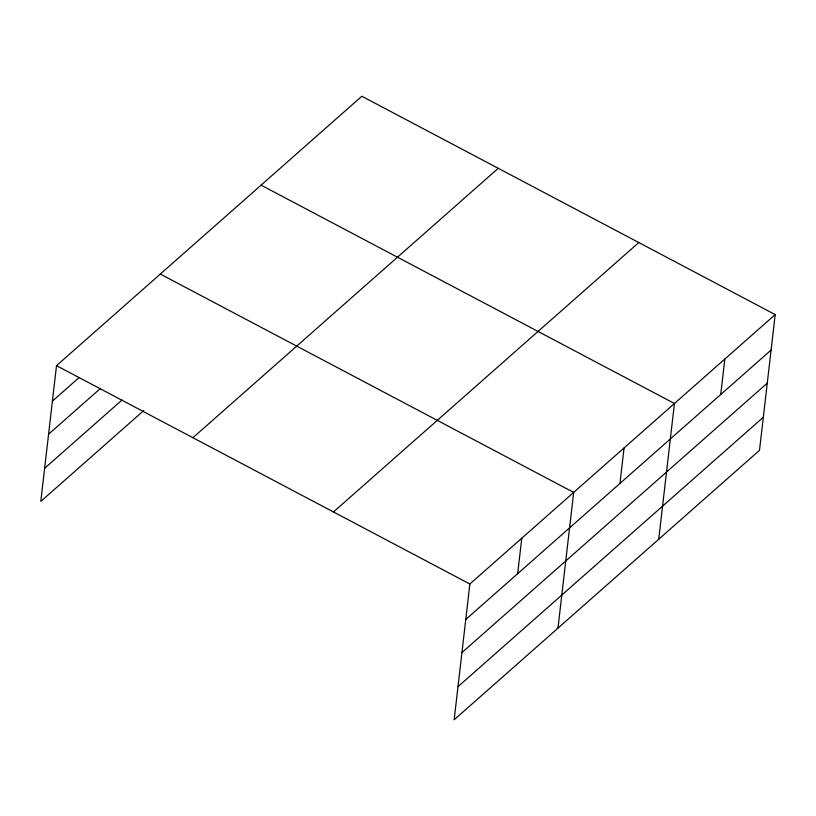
<?xml version="1.0" encoding="UTF-8"?>
<svg xmlns="http://www.w3.org/2000/svg" width="816" height="816" viewBox="0 0 816 816"><rect width="100%" height="100%" fill="white"/><g stroke="black" fill="none" stroke-linecap="round" stroke-linejoin="round"><path stroke-width="1.22" d="M775.2 314.599L469.863 584.011L454.165 719.753L759.492 450.34L775.2 314.599L361.835 96.247L56.508 365.66L40.8 501.401L143.667 410.632M517.67 573.679L521.771 538.213M557.971 628.157L573.679 492.415L160.324 274.064M619.956 483.419L624.056 447.964M658.736 539.243L674.444 403.502L261.079 185.15M720.722 394.516L724.822 359.05M52.408 401.125L78.826 377.808M48.572 434.214L100.48 388.416M44.625 468.313L122.012 400.024M192.913 437.723L498.25 168.3M333.458 511.958L638.795 242.546M465.763 619.477L771.1 350.054M461.938 652.565L767.264 383.153M457.99 686.664L763.327 417.241M56.508 365.66L469.863 584.011"/></g></svg>
